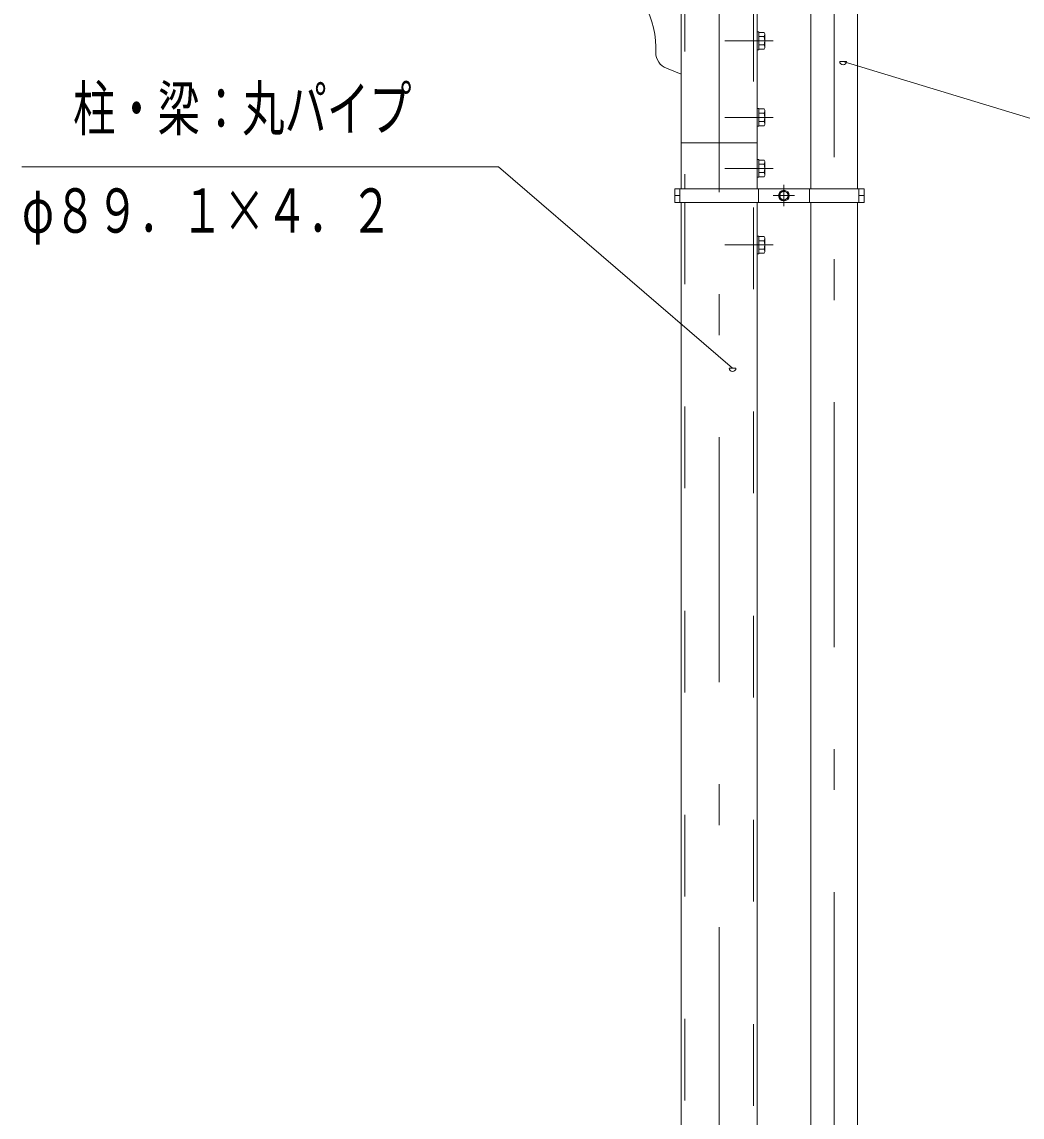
# Model space of a CAD drawing. Units: millimetres, scale not verified. Extents: x -25342 to 25343, y -10500 to 10500.
# Drawn here: x 18083 to 21021, y 3382 to 6600 of the extents above; entities that cross this region are included whole.
import ezdxf
from ezdxf.enums import TextEntityAlignment as Align

# ---------------------------------------------------------------- set-up
doc = ezdxf.new("R2010")
doc.units = ezdxf.units.MM
doc.header["$LTSCALE"] = 60
doc.linetypes.add('USER2', pattern=[10, 4, -6])
doc.linetypes.add('USER3', pattern=[24, 12, -5, 2, -5])
for name, color, linetype, lineweight in [('0-6_2-02BOLD', 7, 'Continuous', 18), ('0-7_2-12HIDDEN', 3, 'USER2', 18), ('0-8_2-22CENTER', 3, 'USER3', 18), ('0-A_2-52DIM', 3, 'Continuous', 18)]:
    doc.layers.add(name, color=color, linetype=linetype, lineweight=lineweight)
doc.styles.add('ＭＳ ゴシック', font='')
doc.styles.get('ＭＳ ゴシック').set_extended_font_data('MS Gothic')

msp = doc.modelspace()

# ---------------------------------------------------------------- linework, layer by layer
at = {"layer": '0-6_2-02BOLD'}
for p, q in [((20399.94, 6839.93), (20399.94, 6109.93)), ((20537.44, 6839.93), (20537.44, 6109.93)), ((20019.81, 6746.38), (20019.81, 6109.93)), ((20242.56, 6649.48), (20242.56, 6109.93)), ((20247.56, 6571.18), (20242.56, 6571.18)), ((20247.56, 6571.18), (20247.56, 6518.68)), ((20262.8, 6569.47), (20247.56, 6569.47)), ((20265.07, 6565.55), (20262.8, 6569.47)), ((20262.8, 6557.2), (20247.56, 6557.2)), ((19944.81, 6527.21), (19944.81, 6510.41)), ((20247.56, 6518.68), (20242.56, 6518.68)), ((20262.8, 6532.66), (20247.56, 6532.66)), ((19976.08, 6464.06), (20019.81, 6446.38)), ((20247.56, 6346.18), (20242.56, 6346.18)), ((20262.8, 6344.47), (20247.56, 6344.47)), ((20265.07, 6340.56), (20262.8, 6344.47)), ((20262.8, 6332.2), (20247.56, 6332.2)), ((20265.07, 6340.56), (20265.07, 6299.3)), ((20262.8, 6307.66), (20247.56, 6307.66)), ((20262.8, 6295.39), (20247.56, 6295.39)), ((20265.07, 6299.3), (20262.8, 6295.39)), ((20019.81, 6244.93), (20242.56, 6244.93)), ((20262.8, 6194.47), (20247.56, 6194.47)), ((20262.8, 6182.2), (20247.56, 6182.2)), ((20265.07, 6190.55), (20262.8, 6194.47)), ((20265.07, 6149.3), (20265.07, 6190.55)), ((20262.8, 6157.66), (20247.56, 6157.66)), ((20247.56, 6143.68), (20242.56, 6143.68)), ((20000.57, 6109.93), (20000.57, 6069.93)), ((20000.57, 6089.93), (20015.82, 6089.93)), ((20015.82, 6109.93), (20015.82, 6069.93)), ((20246.57, 6109.93), (20246.57, 6069.93)), ((20308.75, 6097.15), (20321.25, 6104.36)), ((20321.25, 6104.36), (20333.75, 6097.15)), ((20333.75, 6097.15), (20333.75, 6082.71)), ((20395.94, 6109.93), (20395.94, 6069.93)), ((20541.44, 6109.93), (20541.44, 6069.93)), ((20541.44, 6089.93), (20556.69, 6089.93)), ((20000.57, 6069.93), (20556.69, 6069.93)), ((20019.81, 6069.93), (20019.81, 1614.93)), ((20242.56, 1614.93), (20242.56, 6069.93)), ((20399.94, 6069.93), (20399.94, 1614.93)), ((20537.44, 6069.93), (20537.44, 1614.93)), ((20247.56, 5971.18), (20242.56, 5971.18)), ((20247.56, 5918.68), (20247.56, 5971.18)), ((20262.8, 5969.47), (20247.56, 5969.47)), ((20262.8, 5957.2), (20247.56, 5957.2)), ((20262.8, 5932.66), (20247.56, 5932.66)), ((20265.07, 5924.3), (20262.8, 5920.39)), ((20247.56, 5918.68), (20242.56, 5918.68)), ((20262.8, 5920.39), (20247.56, 5920.39))]:
    msp.add_line(p, q, dxfattribs=at)
for points in [[(20265.07, 6565.55), (20265.07, 6524.3), (20262.8, 6520.39), (20247.56, 6520.39)], [(20247.56, 6346.18), (20247.56, 6293.68), (20242.56, 6293.68)], [(20247.56, 6143.68), (20247.56, 6196.18), (20242.56, 6196.18)], [(20265.07, 6149.3), (20262.8, 6145.39), (20247.56, 6145.39)], [(20000.57, 6109.93), (20556.69, 6109.93), (20556.69, 6069.93)], [(20308.75, 6097.15), (20308.75, 6082.71), (20321.26, 6075.5), (20333.75, 6082.71)], [(20265.07, 5924.3), (20265.07, 5965.56), (20262.8, 5969.47)]]:
    msp.add_lwpolyline(points, dxfattribs=at)
for radius in [15.62, 12.25]:
    msp.add_circle((20321.25, 6089.93), radius, dxfattribs=at)
for centre, radius, start, end in [((19694.81, 6527.21), 250, 0, 67.98738), ((20255.6, 6563.33), 9.46, 319.57169, 0), ((20230.62, 6544.93), 34.45, 339.1357, 20.8643), ((19994.82, 6510.41), 50, 180, 247.98738), ((20255.61, 6526.52), 9.46, 0, 40.43115), ((20255.6, 6338.34), 9.46, 319.57169, 0), ((20230.62, 6319.93), 34.45, 339.1357, 20.8643), ((20255.61, 6301.53), 9.46, 0, 40.43115), ((20255.61, 6188.33), 9.46, 319.56883, 0), ((20230.62, 6169.93), 34.45, 339.13568, 20.86429), ((20255.6, 6151.52), 9.46, 0, 40.4283), ((20255.61, 5963.33), 9.46, 319.56883, 0), ((20230.62, 5944.93), 34.45, 339.13568, 20.86429), ((20255.6, 5926.53), 9.46, 0, 40.4283)]:
    msp.add_arc(centre, radius, start, end, dxfattribs=at)
at = {"layer": '0-7_2-12HIDDEN'}
for p, q in [((20030.31, 6753.33), (20030.31, 6109.93)), ((20232.06, 6665.66), (20232.06, 6109.93)), ((20030.31, 6069.93), (20030.31, 1614.93)), ((20232.06, 1614.93), (20232.06, 6069.93))]:
    msp.add_line(p, q, dxfattribs=at)
at = {"layer": '0-8_2-22CENTER'}
for p, q in [((20468.69, 6922.98), (20468.69, 1379.52)), ((20131.19, 6819.93), (20131.19, -1305.07)), ((20290.07, 6544.93), (20147.57, 6544.93)), ((20290.07, 6319.93), (20147.57, 6319.93)), ((20290.07, 6169.93), (20147.57, 6169.93)), ((20321.25, 6121.18), (20321.25, 6058.68)), ((20290, 6089.93), (20352.5, 6089.93)), ((20290.07, 5944.93), (20147.57, 5944.93))]:
    msp.add_line(p, q, dxfattribs=at)
at = {"layer": '0-A_2-52DIM'}
for p, q in [((20505.07, 6484.1), (20485.07, 6484.1)), ((22231.19, 5955.51), (20495.07, 6484.1)), ((18083.05, 6174), (19483.05, 6174)), ((19483.05, 6174), (20170.47, 5582.69)), ((20180.47, 5582.69), (20160.47, 5582.69))]:
    msp.add_line(p, q, dxfattribs=at)
for centre in [(20495.07, 6484.1), (20170.47, 5582.69)]:
    msp.add_arc(centre, 10, 180, 0, dxfattribs=at)

# ---------------------------------------------------------------- texts
at = {"layer": '0-A_2-52DIM', "color": 7, "style": 'ＭＳ ゴシック', "width": 0.7}
for s, p in [('柱・梁：丸パイプ', (18233.05, 6241.77)), ('φ８９．１×４．２', (18083.05, 5941.77))]:
    msp.add_text(s, height=130.2, dxfattribs=at).set_placement(p, align=Align.BOTTOM_LEFT)

doc.saveas('drawing.dxf')
